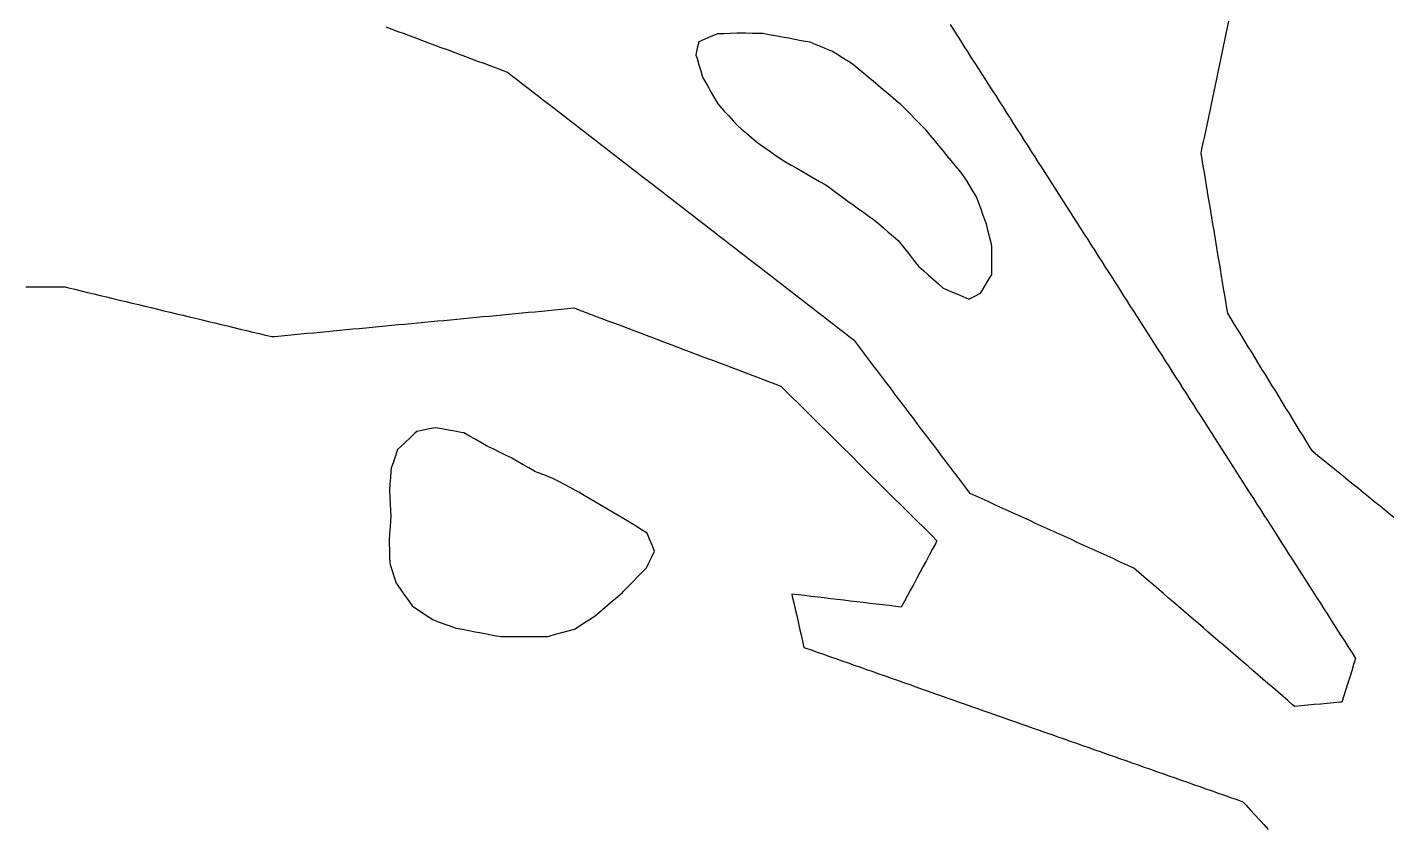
# Model space of a CAD drawing. Header units: millimetres. Extents: x 230 to 3347, y 514 to 5196.
# Drawn here: x 1048.4 to 1256.9, y 4051.9 to 4174.1 of the extents above; entities that cross this region are included whole.
import ezdxf

# ---------------------------------------------------------------- set-up
doc = ezdxf.new("R2010")
doc.units = ezdxf.units.MM
for name, color, linetype in [('ALL_ISLANDS', 7, 'Continuous'), ('OUTLINE_ISLAND_01', 7, 'Continuous'), ('OUTLINE_ISLAND_12', 7, 'Continuous'), ('OUTLINE_ISLAND_14', 7, 'Continuous')]:
    doc.layers.add(name, color=color, linetype=linetype)

msp = doc.modelspace()

# ---------------------------------------------------------------- linework, layer by layer
at = {"layer": 'ALL_ISLANDS'}
for points in [[(1189.54, 4174.4693), (1190.0791, 4173.627), (1190.6181, 4172.7847), (1191.1571, 4171.9424), (1191.6962, 4171.1001), (1192.2352, 4170.2579), (1192.7742, 4169.4156), (1193.3133, 4168.5733), (1193.8523, 4167.731), (1194.3914, 4166.8887), (1194.9304, 4166.0464), (1195.4694, 4165.2042), (1196.0085, 4164.3619), (1196.5475, 4163.5196), (1197.0865, 4162.6773), (1197.6256, 4161.835), (1198.1646, 4160.9928), (1198.7037, 4160.1505), (1199.2427, 4159.3082), (1199.7817, 4158.4659), (1200.3208, 4157.6236), (1200.8598, 4156.7813), (1201.3988, 4155.9391), (1201.9379, 4155.0968), (1202.4769, 4154.2545), (1203.0159, 4153.4122), (1203.555, 4152.5699), (1204.094, 4151.7276), (1204.6331, 4150.8854), (1205.1721, 4150.0431), (1205.7111, 4149.2008), (1206.2502, 4148.3585), (1206.7892, 4147.5162), (1207.3282, 4146.674), (1207.8673, 4145.8317), (1208.4063, 4144.9894), (1208.9453, 4144.1471), (1209.4844, 4143.3048), (1210.0234, 4142.4625), (1210.5625, 4141.6203), (1211.1015, 4140.778), (1211.6405, 4139.9357), (1212.1796, 4139.0934), (1212.7186, 4138.2511), (1213.2576, 4137.4088), (1213.7967, 4136.5666), (1214.3357, 4135.7243), (1214.8748, 4134.882), (1215.4138, 4134.0397), (1215.9528, 4133.1974), (1216.4919, 4132.3552), (1217.0309, 4131.5129), (1217.5699, 4130.6706), (1218.109, 4129.8283), (1218.648, 4128.986), (1219.187, 4128.1437), (1219.7261, 4127.3015), (1220.2651, 4126.4592), (1220.8042, 4125.6169), (1221.3432, 4124.7746), (1221.8822, 4123.9323), (1222.4213, 4123.09), (1222.9603, 4122.2478), (1223.4993, 4121.4055), (1224.0384, 4120.5632), (1224.5774, 4119.7209), (1225.1164, 4118.8786), (1225.6555, 4118.0364), (1226.1945, 4117.1941), (1226.7336, 4116.3518), (1227.2726, 4115.5095), (1227.8116, 4114.6672), (1228.3507, 4113.8249), (1228.8897, 4112.9827), (1229.4287, 4112.1404), (1229.9678, 4111.2981), (1230.5068, 4110.4558), (1231.0458, 4109.6135), (1231.5849, 4108.7712), (1232.1239, 4107.929), (1232.663, 4107.0867), (1233.202, 4106.2444), (1233.741, 4105.4021), (1234.2801, 4104.5598), (1234.8191, 4103.7176), (1235.3581, 4102.8753), (1235.8972, 4102.033), (1236.4362, 4101.1907), (1236.9753, 4100.3484), (1237.5143, 4099.5061), (1238.0533, 4098.6639), (1238.5924, 4097.8216), (1239.1314, 4096.9793), (1239.6704, 4096.137), (1240.2095, 4095.2947), (1240.7485, 4094.4524), (1241.2875, 4093.6102), (1241.8266, 4092.7679), (1242.3656, 4091.9256), (1242.9047, 4091.0833), (1243.4437, 4090.241), (1243.9827, 4089.3988), (1244.5218, 4088.5565), (1245.0608, 4087.7142), (1245.5998, 4086.8719), (1246.1389, 4086.0296), (1246.6779, 4085.1873), (1247.2169, 4084.3451), (1247.756, 4083.5028), (1248.295, 4082.6605), (1248.8341, 4081.8182), (1249.3731, 4080.9759), (1249.9121, 4080.1336), (1250.4512, 4079.2914), (1250.9902, 4078.4491), (1251.5292, 4077.6068), (1251.2286, 4076.6599), (1250.926, 4075.7068), (1250.6234, 4074.7536), (1250.3208, 4073.8005), (1250.0182, 4072.8474), (1249.7156, 4071.8943), (1249.413, 4070.9412), (1249.1802, 4070.9194), (1248.1846, 4070.826), (1247.189, 4070.7327), (1246.1933, 4070.6394), (1245.1977, 4070.546), (1244.2021, 4070.4527), (1243.2064, 4070.3594), (1242.2108, 4070.266), (1241.9005, 4070.5328), (1241.1422, 4071.1847), (1240.384, 4071.8366), (1239.6257, 4072.4885), (1238.8674, 4073.1405), (1238.1091, 4073.7924), (1237.3508, 4074.4443), (1236.5925, 4075.0962), (1235.8342, 4075.7481), (1235.076, 4076.4001), (1234.3177, 4077.052), (1233.5594, 4077.7039), (1232.8011, 4078.3558), (1232.0428, 4079.0077), (1231.2845, 4079.6597), (1230.5262, 4080.3116), (1229.768, 4080.9635), (1229.0097, 4081.6154), (1228.2514, 4082.2673), (1227.4931, 4082.9193), (1226.7348, 4083.5712), (1225.9765, 4084.2231), (1225.2182, 4084.875), (1224.4599, 4085.527), (1223.7017, 4086.1789), (1222.9434, 4086.8308), (1222.1851, 4087.4827), (1221.4268, 4088.1346), (1220.6685, 4088.7866), (1219.9102, 4089.4385), (1219.1519, 4090.0904), (1218.3937, 4090.7423), (1217.6354, 4091.3942), (1217.1674, 4091.6078), (1216.2576, 4092.0228), (1215.3477, 4092.4378), (1214.4379, 4092.8529), (1213.5281, 4093.2679), (1212.6183, 4093.683), (1211.7085, 4094.098), (1210.7987, 4094.513), (1209.8889, 4094.9281), (1208.9791, 4095.3431), (1208.0693, 4095.7582), (1207.1595, 4096.1732), (1206.2497, 4096.5882), (1205.3399, 4097.0033), (1204.4301, 4097.4183), (1203.5203, 4097.8334), (1202.6105, 4098.2484), (1201.7007, 4098.6634), (1200.7909, 4099.0785), (1199.8811, 4099.4935), (1198.9713, 4099.9086), (1198.0615, 4100.3236), (1197.1517, 4100.7387), (1196.2419, 4101.1537), (1195.3321, 4101.5687), (1194.4223, 4101.9838), (1193.5125, 4102.3988), (1192.6027, 4102.8139), (1192.4627, 4102.9988), (1191.8592, 4103.7962), (1191.2557, 4104.5935), (1190.6521, 4105.3909), (1190.0486, 4106.1882), (1189.4451, 4106.9856), (1188.8416, 4107.7829), (1188.2381, 4108.5803), (1187.6345, 4109.3776), (1187.031, 4110.1749), (1186.4275, 4110.9723), (1185.824, 4111.7696), (1185.2205, 4112.567), (1184.6169, 4113.3643), (1184.0134, 4114.1617), (1183.4099, 4114.959), (1182.8064, 4115.7564), (1182.2029, 4116.5537), (1181.5993, 4117.3511), (1180.9958, 4118.1484), (1180.3923, 4118.9458), (1179.7888, 4119.7431), (1179.1853, 4120.5405), (1178.5817, 4121.3378), (1177.9782, 4122.1352), (1177.3747, 4122.9325), (1176.7712, 4123.7299), (1176.1677, 4124.5272), (1175.5642, 4125.3246), (1174.9606, 4126.1219), (1174.8583, 4126.201), (1174.0671, 4126.8126), (1173.2759, 4127.4242), (1172.4847, 4128.0358), (1171.6935, 4128.6473), (1170.9023, 4129.2589), (1170.1111, 4129.8705), (1169.3199, 4130.482), (1168.5287, 4131.0936), (1167.7376, 4131.7052), (1166.9464, 4132.3167), (1166.1552, 4132.9283), (1165.364, 4133.5399), (1164.5728, 4134.1515), (1163.7816, 4134.763), (1162.9904, 4135.3746), (1162.1992, 4135.9862), (1161.408, 4136.5977), (1160.6169, 4137.2093), (1159.8257, 4137.8209), (1159.0345, 4138.4325), (1158.2433, 4139.044), (1157.4521, 4139.6556), (1156.6609, 4140.2672), (1155.8697, 4140.8787), (1155.0785, 4141.4903), (1154.2873, 4142.1019), (1153.4961, 4142.7135), (1152.705, 4143.325), (1151.9138, 4143.9366), (1151.1226, 4144.5482), (1150.3314, 4145.1597), (1149.5402, 4145.7713), (1148.749, 4146.3829), (1147.9578, 4146.9945), (1147.1666, 4147.606), (1146.3754, 4148.2176), (1145.5842, 4148.8292), (1144.7931, 4149.4407), (1144.0019, 4150.0523), (1143.2107, 4150.6639), (1142.4195, 4151.2754), (1141.6283, 4151.887), (1140.8371, 4152.4986), (1140.0459, 4153.1102), (1139.2547, 4153.7217), (1138.4635, 4154.3333), (1137.6724, 4154.9449), (1136.8812, 4155.5564), (1136.09, 4156.168), (1135.2988, 4156.7796), (1134.5076, 4157.3912), (1133.7164, 4158.0027), (1132.9252, 4158.6143), (1132.134, 4159.2259), (1131.3428, 4159.8374), (1130.5516, 4160.449), (1129.7605, 4161.0606), (1128.9693, 4161.6722), (1128.1781, 4162.2837), (1127.3869, 4162.8953), (1126.5957, 4163.5069), (1125.8045, 4164.1184), (1125.0133, 4164.73), (1124.2221, 4165.3416), (1123.4309, 4165.9531), (1122.6398, 4166.5647), (1121.8486, 4167.1763), (1121.0955, 4167.4567), (1120.1584, 4167.8056), (1119.2212, 4168.1545), (1118.2841, 4168.5035), (1117.3469, 4168.8524), (1116.4098, 4169.2013), (1115.4726, 4169.5503), (1114.5355, 4169.8992), (1113.5983, 4170.2481), (1112.6612, 4170.597), (1111.7241, 4170.946), (1110.7869, 4171.2949), (1109.8498, 4171.6438), (1108.9126, 4171.9928), (1107.9755, 4172.3417), (1107.0383, 4172.6906), (1106.1012, 4173.0396), (1105.164, 4173.3885), (1104.2269, 4173.7374), (1103.2897, 4174.0864)], [(1257.39, 4099.1409), (1256.6135, 4099.771), (1255.8371, 4100.4012), (1255.0606, 4101.0314), (1254.2842, 4101.6616), (1253.5077, 4102.2917), (1252.7312, 4102.9219), (1251.9548, 4103.5521), (1251.1783, 4104.1822), (1250.4019, 4104.8124), (1249.6254, 4105.4426), (1248.849, 4106.0728), (1248.0725, 4106.7029), (1247.2961, 4107.3331), (1246.5196, 4107.9633), (1245.7431, 4108.5934), (1244.9667, 4109.2236), (1244.546, 4109.908), (1244.0223, 4110.7599), (1243.4986, 4111.6118), (1242.9749, 4112.4637), (1242.4512, 4113.3156), (1241.9275, 4114.1675), (1241.4038, 4115.0194), (1240.8801, 4115.8713), (1240.3564, 4116.7232), (1239.8327, 4117.5752), (1239.3091, 4118.4271), (1238.7854, 4119.279), (1238.2617, 4120.1309), (1237.738, 4120.9828), (1237.2143, 4121.8347), (1236.6906, 4122.6866), (1236.1669, 4123.5385), (1235.6432, 4124.3904), (1235.1195, 4125.2423), (1234.5958, 4126.0942), (1234.0721, 4126.9461), (1233.5484, 4127.798), (1233.0247, 4128.65), (1232.5011, 4129.5019), (1231.9774, 4130.3538), (1231.8438, 4131.1576), (1231.6799, 4132.1441), (1231.5161, 4133.1306), (1231.3522, 4134.1171), (1231.1883, 4135.1036), (1231.0244, 4136.09), (1230.8605, 4137.0765), (1230.6966, 4138.063), (1230.5328, 4139.0495), (1230.3689, 4140.036), (1230.205, 4141.0224), (1230.0411, 4142.0089), (1229.8772, 4142.9954), (1229.7133, 4143.9819), (1229.5495, 4144.9684), (1229.3856, 4145.9548), (1229.2217, 4146.9413), (1229.0578, 4147.9278), (1228.8939, 4148.9143), (1228.73, 4149.9007), (1228.5662, 4150.8872), (1228.4023, 4151.8737), (1228.2384, 4152.8602), (1228.0745, 4153.8467), (1227.9106, 4154.8331), (1228.0393, 4155.4449), (1228.2451, 4156.4235), (1228.451, 4157.4021), (1228.6568, 4158.3807), (1228.8626, 4159.3592), (1229.0685, 4160.3378), (1229.2743, 4161.3164), (1229.4801, 4162.295), (1229.686, 4163.2736), (1229.8918, 4164.2522), (1230.0977, 4165.2308), (1230.3035, 4166.2094), (1230.5093, 4167.1879), (1230.7152, 4168.1665), (1230.921, 4169.1451), (1231.1268, 4170.1237), (1231.3327, 4171.1023), (1231.5385, 4172.0809), (1231.7443, 4173.0595), (1231.9502, 4174.038), (1232.156, 4175.0166)], [(1048.2094, 4134.3868), (1049.2094, 4134.3849), (1050.2094, 4134.383), (1051.2094, 4134.3812), (1052.2094, 4134.3793), (1053.2094, 4134.3774), (1054.2094, 4134.3756), (1054.7303, 4134.2506), (1055.7027, 4134.0173), (1056.6751, 4133.784), (1057.6476, 4133.5507), (1058.62, 4133.3175), (1059.5924, 4133.0842), (1060.5648, 4132.8509), (1061.5372, 4132.6176), (1062.5096, 4132.3843), (1063.482, 4132.1511), (1064.4544, 4131.9178), (1065.4268, 4131.6845), (1066.3992, 4131.4512), (1067.3716, 4131.2179), (1068.3441, 4130.9846), (1069.3165, 4130.7514), (1070.2889, 4130.5181), (1071.2613, 4130.2848), (1072.2337, 4130.0515), (1073.2061, 4129.8182), (1074.1785, 4129.5849), (1075.1509, 4129.3517), (1076.1233, 4129.1184), (1077.0957, 4128.8851), (1078.0681, 4128.6518), (1079.0406, 4128.4185), (1080.013, 4128.1853), (1080.9854, 4127.952), (1081.9578, 4127.7187), (1082.9302, 4127.4854), (1083.9026, 4127.2521), (1084.875, 4127.0188), (1085.8474, 4126.7856), (1086.257, 4126.8244), (1087.2525, 4126.9187), (1088.2481, 4127.013), (1089.2436, 4127.1073), (1090.2392, 4127.2016), (1091.2347, 4127.2959), (1092.2303, 4127.3902), (1093.2258, 4127.4845), (1094.2214, 4127.5788), (1095.2169, 4127.6731), (1096.2124, 4127.7674), (1097.208, 4127.8617), (1098.2035, 4127.956), (1099.1991, 4128.0503), (1100.1946, 4128.1446), (1101.1902, 4128.2389), (1102.1857, 4128.3332), (1103.1812, 4128.4275), (1104.1768, 4128.5218), (1105.1723, 4128.6161), (1106.1679, 4128.7104), (1107.1634, 4128.8047), (1108.159, 4128.899), (1109.1545, 4128.9933), (1110.15, 4129.0876), (1111.1456, 4129.182), (1112.1411, 4129.2763), (1113.1367, 4129.3706), (1114.1322, 4129.4649), (1115.1278, 4129.5592), (1116.1233, 4129.6535), (1117.1189, 4129.7478), (1118.1144, 4129.8421), (1119.1099, 4129.9364), (1120.1055, 4130.0307), (1121.101, 4130.125), (1122.0966, 4130.2193), (1123.0921, 4130.3136), (1124.0877, 4130.4079), (1125.0832, 4130.5022), (1126.0787, 4130.5965), (1127.0743, 4130.6908), (1128.0698, 4130.7851), (1129.0654, 4130.8794), (1130.0609, 4130.9737), (1131.0565, 4131.068), (1132.052, 4131.1623), (1132.7778, 4130.8882), (1133.7133, 4130.535), (1134.6489, 4130.1817), (1135.5844, 4129.8284), (1136.5199, 4129.4751), (1137.4554, 4129.1218), (1138.3909, 4128.7685), (1139.3264, 4128.4153), (1140.2619, 4128.062), (1141.1975, 4127.7087), (1142.133, 4127.3554), (1143.0685, 4127.0021), (1144.004, 4126.6488), (1144.9395, 4126.2956), (1145.875, 4125.9423), (1146.8106, 4125.589), (1147.7461, 4125.2357), (1148.6816, 4124.8824), (1149.6171, 4124.5291), (1150.5526, 4124.1758), (1151.4881, 4123.8226), (1152.4237, 4123.4693), (1153.3592, 4123.116), (1154.2947, 4122.7627), (1155.2302, 4122.4094), (1156.1657, 4122.0561), (1157.1012, 4121.7029), (1158.0368, 4121.3496), (1158.9723, 4120.9963), (1159.9078, 4120.643), (1160.8433, 4120.2897), (1161.7788, 4119.9364), (1162.7143, 4119.5832), (1163.6499, 4119.2299), (1164.0784, 4118.8055), (1164.7888, 4118.1017), (1165.4993, 4117.398), (1166.2098, 4116.6943), (1166.9203, 4115.9906), (1167.6308, 4115.2869), (1168.3413, 4114.5832), (1169.0518, 4113.8795), (1169.7623, 4113.1758), (1170.4727, 4112.4721), (1171.1832, 4111.7683), (1171.8937, 4111.0646), (1172.6042, 4110.3609), (1173.3147, 4109.6572), (1174.0252, 4108.9535), (1174.7357, 4108.2498), (1175.4461, 4107.5461), (1176.1566, 4106.8424), (1176.8671, 4106.1387), (1177.5776, 4105.435), (1178.2881, 4104.7312), (1178.9986, 4104.0275), (1179.7091, 4103.3238), (1180.4195, 4102.6201), (1181.13, 4101.9164), (1181.8405, 4101.2127), (1182.551, 4100.509), (1183.2615, 4099.8053), (1183.972, 4099.1016), (1184.6825, 4098.3978), (1185.393, 4097.6941), (1186.1034, 4096.9904), (1186.8139, 4096.2867), (1187.5244, 4095.583), (1187.2824, 4095.1343), (1186.8077, 4094.2541), (1186.3331, 4093.374), (1185.8584, 4092.4938), (1185.3837, 4091.6137), (1184.909, 4090.7335), (1184.4343, 4089.8534), (1183.9597, 4088.9732), (1183.485, 4088.093), (1183.0103, 4087.2129), (1182.5356, 4086.3327), (1182.0609, 4085.4526), (1181.2084, 4085.5536), (1180.2153, 4085.6714), (1179.2223, 4085.7891), (1178.2292, 4085.9068), (1177.2362, 4086.0246), (1176.2431, 4086.1423), (1175.2501, 4086.26), (1174.257, 4086.3777), (1173.264, 4086.4955), (1172.2709, 4086.6132), (1171.2779, 4086.7309), (1170.2848, 4086.8487), (1169.2918, 4086.9664), (1168.2988, 4087.0841), (1167.3057, 4087.2019), (1166.3127, 4087.3196), (1165.3196, 4087.4373), (1165.402, 4087.0776), (1165.6253, 4086.1028), (1165.8486, 4085.1281), (1166.0719, 4084.1533), (1166.2952, 4083.1786), (1166.5185, 4082.2038), (1166.7418, 4081.2291), (1166.9652, 4080.2543), (1167.1885, 4079.2796), (1167.3204, 4079.2332), (1168.2638, 4078.9016), (1169.2073, 4078.57), (1170.1507, 4078.2384), (1171.0941, 4077.9069), (1172.0375, 4077.5753), (1172.9809, 4077.2437), (1173.9244, 4076.9121), (1174.8678, 4076.5805), (1175.8112, 4076.2489), (1176.7546, 4075.9173), (1177.6981, 4075.5857), (1178.6415, 4075.2541), (1179.5849, 4074.9226), (1180.5283, 4074.591), (1181.4718, 4074.2594), (1182.4152, 4073.9278), (1183.3586, 4073.5962), (1184.302, 4073.2646), (1185.2455, 4072.933), (1186.1889, 4072.6014), (1187.1323, 4072.2699), (1188.0757, 4071.9383), (1189.0192, 4071.6067), (1189.9626, 4071.2751), (1190.906, 4070.9435), (1191.8494, 4070.6119), (1192.7929, 4070.2803), (1193.7363, 4069.9487), (1194.6797, 4069.6171), (1195.6231, 4069.2856), (1196.5666, 4068.954), (1197.51, 4068.6224), (1198.4534, 4068.2908), (1199.3968, 4067.9592), (1200.3403, 4067.6276), (1201.2837, 4067.296), (1202.2271, 4066.9644), (1203.1705, 4066.6329), (1204.1139, 4066.3013), (1205.0574, 4065.9697), (1206.0008, 4065.6381), (1206.9442, 4065.3065), (1207.8876, 4064.9749), (1208.8311, 4064.6433), (1209.7745, 4064.3117), (1210.7179, 4063.9801), (1211.6613, 4063.6486), (1212.6048, 4063.317), (1213.5482, 4062.9854), (1214.4916, 4062.6538), (1215.435, 4062.3222), (1216.3785, 4061.9906), (1217.3219, 4061.659), (1218.2653, 4061.3274), (1219.2087, 4060.9959), (1220.1522, 4060.6643), (1221.0956, 4060.3327), (1222.039, 4060.0011), (1222.9824, 4059.6695), (1223.9259, 4059.3379), (1224.8693, 4059.0063), (1225.8127, 4058.6747), (1226.7561, 4058.3432), (1227.6996, 4058.0116), (1228.643, 4057.68), (1229.5864, 4057.3484), (1230.5298, 4057.0168), (1231.4733, 4056.6852), (1232.4167, 4056.3536), (1233.3601, 4056.022), (1234.3035, 4055.6904), (1234.7904, 4055.1603), (1235.4668, 4054.4237), (1236.1432, 4053.6872), (1236.8195, 4052.9506), (1237.4959, 4052.2141), (1238.1723, 4051.4775)]]:
    msp.add_lwpolyline(points, dxfattribs=at)
for points in [[(1151.0876, 4171.8317), (1150.878, 4170.8539), (1150.6685, 4169.8761), (1150.8346, 4169.3044), (1151.1136, 4168.3442), (1151.3926, 4167.3839), (1151.6716, 4166.4236), (1152.0148, 4165.831), (1152.516, 4164.9656), (1153.0172, 4164.1003), (1153.5184, 4163.235), (1154.0196, 4162.3696), (1154.3417, 4162.0106), (1155.0096, 4161.2663), (1155.6774, 4160.522), (1156.3452, 4159.7777), (1157.0131, 4159.0333), (1157.6382, 4158.5056), (1158.4024, 4157.8605), (1159.1665, 4157.2154), (1159.9306, 4156.5703), (1160.5051, 4156.1659), (1161.3229, 4155.5903), (1162.1406, 4155.0148), (1162.9584, 4154.4392), (1163.7761, 4153.8636), (1164.383, 4153.5141), (1165.2496, 4153.015), (1166.1161, 4152.516), (1166.9827, 4152.0169), (1167.8493, 4151.5179), (1168.7159, 4151.0188), (1169.5824, 4150.5198), (1170.449, 4150.0207), (1170.673, 4149.8583), (1171.4827, 4149.2715), (1172.2923, 4148.6846), (1173.102, 4148.0977), (1173.9117, 4147.5108), (1174.7214, 4146.9239), (1175.531, 4146.337), (1176.3407, 4145.7501), (1177.1504, 4145.1633), (1177.96, 4144.5764), (1178.5613, 4144.0647), (1179.3228, 4143.4166), (1180.0844, 4142.7685), (1180.8459, 4142.1204), (1181.6075, 4141.4723), (1182.1825, 4140.7365), (1182.7983, 4139.9486), (1183.414, 4139.1606), (1184.0298, 4138.3727), (1184.6455, 4137.5848), (1184.7383, 4137.503), (1185.4884, 4136.8417), (1186.2385, 4136.1804), (1186.9886, 4135.519), (1187.7387, 4134.8577), (1188.4888, 4134.1964), (1188.7224, 4134.0969), (1189.6424, 4133.7051), (1190.5624, 4133.3132), (1191.4825, 4132.9213), (1192.4025, 4132.5294), (1193.2924, 4132.9726), (1194.1876, 4133.4183), (1194.3733, 4133.7282), (1194.8875, 4134.5859), (1195.4016, 4135.4436), (1195.9157, 4136.3013), (1195.917, 4136.61), (1195.921, 4137.61), (1195.9251, 4138.61), (1195.9291, 4139.61), (1195.9332, 4140.61), (1195.8075, 4141.111), (1195.5643, 4142.081), (1195.321, 4143.0509), (1195.0778, 4144.0209), (1194.9479, 4144.3797), (1194.6075, 4145.32), (1194.2671, 4146.2603), (1193.9267, 4147.2006), (1193.5863, 4148.1408), (1193.0643, 4148.9847), (1192.5383, 4149.8351), (1192.0122, 4150.6856), (1191.4862, 4151.536), (1190.9525, 4152.1797), (1190.3142, 4152.9495), (1189.6759, 4153.7193), (1189.0377, 4154.4891), (1188.3994, 4155.2589), (1187.7611, 4156.0287), (1187.1228, 4156.7985), (1186.4845, 4157.5683), (1185.8462, 4158.338), (1185.5021, 4158.6877), (1184.8006, 4159.4004), (1184.0991, 4160.1131), (1183.3976, 4160.8258), (1182.6962, 4161.5385), (1181.9947, 4162.2512), (1181.5969, 4162.5859), (1180.8319, 4163.2299), (1180.0668, 4163.8738), (1179.3017, 4164.5177), (1178.5366, 4165.1617), (1177.7716, 4165.8056), (1177.0065, 4166.4496), (1176.2414, 4167.0935), (1175.4763, 4167.7374), (1174.7112, 4168.3814), (1173.9832, 4168.8369), (1173.1354, 4169.3672), (1172.2877, 4169.8976), (1171.4399, 4170.428), (1170.9109, 4170.6417), (1169.9837, 4171.0161), (1169.0564, 4171.3906), (1168.1292, 4171.765), (1167.7616, 4171.8329), (1166.7783, 4172.0145), (1165.7949, 4172.1962), (1164.8116, 4172.3778), (1163.8282, 4172.5595), (1162.8448, 4172.7411), (1161.8615, 4172.9227), (1160.8781, 4173.1044), (1160.2689, 4173.1146), (1159.2691, 4173.1313), (1158.2692, 4173.148), (1157.2693, 4173.1647), (1156.9084, 4173.1516), (1155.9091, 4173.1154), (1154.9098, 4173.0791), (1153.9104, 4173.0429), (1153.8882, 4173.0333), (1152.9692, 4172.639), (1152.0502, 4172.2447), (1151.1312, 4171.8504)], [(1105.0642, 4109.5154), (1104.7339, 4108.5715), (1104.4035, 4107.6277), (1104.0732, 4106.6838), (1104.0379, 4106.2444), (1103.9578, 4105.2476), (1103.8778, 4104.2508), (1103.7977, 4103.254), (1103.7997, 4103.2184), (1103.8573, 4102.2201), (1103.9149, 4101.2218), (1103.9724, 4100.2234), (1104.03, 4099.2251), (1103.9882, 4098.687), (1103.9108, 4097.69), (1103.8334, 4096.693), (1103.756, 4095.696), (1103.7726, 4095.1555), (1103.8032, 4094.156), (1103.8339, 4093.1565), (1103.8645, 4092.157), (1103.9299, 4091.9495), (1104.2306, 4090.9958), (1104.5312, 4090.0421), (1104.8319, 4089.0883), (1104.9647, 4088.9038), (1105.5486, 4088.0919), (1106.1325, 4087.2801), (1106.7164, 4086.4683), (1107.3003, 4085.6565), (1107.9653, 4085.2078), (1108.7943, 4084.6486), (1109.6233, 4084.0894), (1110.4524, 4083.5301), (1111.0245, 4083.3167), (1111.9614, 4082.9672), (1112.8984, 4082.6178), (1113.8353, 4082.2683), (1113.9757, 4082.2419), (1114.9585, 4082.0574), (1115.9413, 4081.8728), (1116.9241, 4081.6883), (1117.907, 4081.5038), (1118.8898, 4081.3192), (1119.8726, 4081.1347), (1120.8554, 4080.9501), (1121.0031, 4080.9503), (1122.0031, 4080.9517), (1123.0031, 4080.953), (1124.0031, 4080.9543), (1125.0031, 4080.9557), (1126.0031, 4080.957), (1127.0031, 4080.9584), (1128.0031, 4080.9597), (1128.2492, 4081.0275), (1129.2133, 4081.2931), (1130.1774, 4081.5587), (1131.1415, 4081.8242), (1132.1056, 4082.0898), (1132.797, 4082.5384), (1133.6359, 4083.0826), (1134.4748, 4083.6269), (1135.3137, 4084.1711), (1135.6308, 4084.4425), (1136.3906, 4085.0928), (1137.1503, 4085.743), (1137.9101, 4086.3932), (1138.6698, 4087.0434), (1139.4296, 4087.6936), (1139.6022, 4087.8702), (1140.3013, 4088.5852), (1141.0004, 4089.3002), (1141.6996, 4090.0152), (1142.3987, 4090.7302), (1143.0978, 4091.4452), (1143.4752, 4092.2222), (1143.9121, 4093.1217), (1144.349, 4094.0212), (1143.9767, 4094.9), (1143.5866, 4095.8208), (1143.1966, 4096.7416), (1142.3594, 4097.2719), (1141.5147, 4097.8071), (1140.6699, 4098.3422), (1140.49, 4098.4485), (1139.629, 4098.957), (1138.768, 4099.4656), (1137.9069, 4099.9741), (1137.0459, 4100.4827), (1136.1849, 4100.9913), (1135.3239, 4101.4998), (1134.4628, 4102.0084), (1133.6018, 4102.5169), (1132.7408, 4103.0255), (1132.3353, 4103.2411), (1131.4523, 4103.7105), (1130.5693, 4104.1799), (1129.6863, 4104.6493), (1128.8034, 4105.1188), (1127.9284, 4105.4541), (1126.9946, 4105.812), (1126.0609, 4106.1699), (1125.9741, 4106.2197), (1125.1067, 4106.7173), (1124.2393, 4107.2149), (1123.3719, 4107.7125), (1122.5045, 4108.2101), (1122.4466, 4108.2387), (1121.5502, 4108.6819), (1120.6537, 4109.1251), (1119.7573, 4109.5683), (1118.8609, 4110.0116), (1118.6648, 4110.1211), (1117.7919, 4110.6089), (1116.9189, 4111.0967), (1116.0459, 4111.5845), (1115.173, 4112.0722), (1114.7916, 4112.1418), (1113.8078, 4112.3214), (1112.8241, 4112.5009), (1111.8403, 4112.6804), (1110.8566, 4112.8599), (1109.9556, 4112.6878), (1108.9734, 4112.5002), (1107.9911, 4112.3126), (1107.6916, 4112.0264), (1106.9687, 4111.3355), (1106.2458, 4110.6446), (1105.5228, 4109.9537)]]:
    msp.add_lwpolyline(points, close=True, dxfattribs=at)
at = {"layer": 'OUTLINE_ISLAND_01'}
for points in [[(1189.54, 4174.4693), (1190.0791, 4173.627), (1190.6181, 4172.7847), (1191.1571, 4171.9424), (1191.6962, 4171.1001), (1192.2352, 4170.2579), (1192.7742, 4169.4156), (1193.3133, 4168.5733), (1193.8523, 4167.731), (1194.3914, 4166.8887), (1194.9304, 4166.0464), (1195.4694, 4165.2042), (1196.0085, 4164.3619), (1196.5475, 4163.5196), (1197.0865, 4162.6773), (1197.6256, 4161.835), (1198.1646, 4160.9928), (1198.7037, 4160.1505), (1199.2427, 4159.3082), (1199.7817, 4158.4659), (1200.3208, 4157.6236), (1200.8598, 4156.7813), (1201.3988, 4155.9391), (1201.9379, 4155.0968), (1202.4769, 4154.2545), (1203.0159, 4153.4122), (1203.555, 4152.5699), (1204.094, 4151.7276), (1204.6331, 4150.8854), (1205.1721, 4150.0431), (1205.7111, 4149.2008), (1206.2502, 4148.3585), (1206.7892, 4147.5162), (1207.3282, 4146.674), (1207.8673, 4145.8317), (1208.4063, 4144.9894), (1208.9453, 4144.1471), (1209.4844, 4143.3048), (1210.0234, 4142.4625), (1210.5625, 4141.6203), (1211.1015, 4140.778), (1211.6405, 4139.9357), (1212.1796, 4139.0934), (1212.7186, 4138.2511), (1213.2576, 4137.4088), (1213.7967, 4136.5666), (1214.3357, 4135.7243), (1214.8748, 4134.882), (1215.4138, 4134.0397), (1215.9528, 4133.1974), (1216.4919, 4132.3552), (1217.0309, 4131.5129), (1217.5699, 4130.6706), (1218.109, 4129.8283), (1218.648, 4128.986), (1219.187, 4128.1437), (1219.7261, 4127.3015), (1220.2651, 4126.4592), (1220.8042, 4125.6169), (1221.3432, 4124.7746), (1221.8822, 4123.9323), (1222.4213, 4123.09), (1222.9603, 4122.2478), (1223.4993, 4121.4055), (1224.0384, 4120.5632), (1224.5774, 4119.7209), (1225.1164, 4118.8786), (1225.6555, 4118.0364), (1226.1945, 4117.1941), (1226.7336, 4116.3518), (1227.2726, 4115.5095), (1227.8116, 4114.6672), (1228.3507, 4113.8249), (1228.8897, 4112.9827), (1229.4287, 4112.1404), (1229.9678, 4111.2981), (1230.5068, 4110.4558), (1231.0458, 4109.6135), (1231.5849, 4108.7712), (1232.1239, 4107.929), (1232.663, 4107.0867), (1233.202, 4106.2444), (1233.741, 4105.4021), (1234.2801, 4104.5598), (1234.8191, 4103.7176), (1235.3581, 4102.8753), (1235.8972, 4102.033), (1236.4362, 4101.1907), (1236.9753, 4100.3484), (1237.5143, 4099.5061), (1238.0533, 4098.6639), (1238.5924, 4097.8216), (1239.1314, 4096.9793), (1239.6704, 4096.137), (1240.2095, 4095.2947), (1240.7485, 4094.4524), (1241.2875, 4093.6102), (1241.8266, 4092.7679), (1242.3656, 4091.9256), (1242.9047, 4091.0833), (1243.4437, 4090.241), (1243.9827, 4089.3988), (1244.5218, 4088.5565), (1245.0608, 4087.7142), (1245.5998, 4086.8719), (1246.1389, 4086.0296), (1246.6779, 4085.1873), (1247.2169, 4084.3451), (1247.756, 4083.5028), (1248.295, 4082.6605), (1248.8341, 4081.8182), (1249.3731, 4080.9759), (1249.9121, 4080.1336), (1250.4512, 4079.2914), (1250.9902, 4078.4491), (1251.5292, 4077.6068), (1251.2286, 4076.6599), (1250.926, 4075.7068), (1250.6234, 4074.7536), (1250.3208, 4073.8005), (1250.0182, 4072.8474), (1249.7156, 4071.8943), (1249.413, 4070.9412), (1249.1802, 4070.9194), (1248.1846, 4070.826), (1247.189, 4070.7327), (1246.1933, 4070.6394), (1245.1977, 4070.546), (1244.2021, 4070.4527), (1243.2064, 4070.3594), (1242.2108, 4070.266), (1241.9005, 4070.5328), (1241.1422, 4071.1847), (1240.384, 4071.8366), (1239.6257, 4072.4885), (1238.8674, 4073.1405), (1238.1091, 4073.7924), (1237.3508, 4074.4443), (1236.5925, 4075.0962), (1235.8342, 4075.7481), (1235.076, 4076.4001), (1234.3177, 4077.052), (1233.5594, 4077.7039), (1232.8011, 4078.3558), (1232.0428, 4079.0077), (1231.2845, 4079.6597), (1230.5262, 4080.3116), (1229.768, 4080.9635), (1229.0097, 4081.6154), (1228.2514, 4082.2673), (1227.4931, 4082.9193), (1226.7348, 4083.5712), (1225.9765, 4084.2231), (1225.2182, 4084.875), (1224.4599, 4085.527), (1223.7017, 4086.1789), (1222.9434, 4086.8308), (1222.1851, 4087.4827), (1221.4268, 4088.1346), (1220.6685, 4088.7866), (1219.9102, 4089.4385), (1219.1519, 4090.0904), (1218.3937, 4090.7423), (1217.6354, 4091.3942), (1217.1674, 4091.6078), (1216.2576, 4092.0228), (1215.3477, 4092.4378), (1214.4379, 4092.8529), (1213.5281, 4093.2679), (1212.6183, 4093.683), (1211.7085, 4094.098), (1210.7987, 4094.513), (1209.8889, 4094.9281), (1208.9791, 4095.3431), (1208.0693, 4095.7582), (1207.1595, 4096.1732), (1206.2497, 4096.5882), (1205.3399, 4097.0033), (1204.4301, 4097.4183), (1203.5203, 4097.8334), (1202.6105, 4098.2484), (1201.7007, 4098.6634), (1200.7909, 4099.0785), (1199.8811, 4099.4935), (1198.9713, 4099.9086), (1198.0615, 4100.3236), (1197.1517, 4100.7387), (1196.2419, 4101.1537), (1195.3321, 4101.5687), (1194.4223, 4101.9838), (1193.5125, 4102.3988), (1192.6027, 4102.8139), (1192.4627, 4102.9988), (1191.8592, 4103.7962), (1191.2557, 4104.5935), (1190.6521, 4105.3909), (1190.0486, 4106.1882), (1189.4451, 4106.9856), (1188.8416, 4107.7829), (1188.2381, 4108.5803), (1187.6345, 4109.3776), (1187.031, 4110.1749), (1186.4275, 4110.9723), (1185.824, 4111.7696), (1185.2205, 4112.567), (1184.6169, 4113.3643), (1184.0134, 4114.1617), (1183.4099, 4114.959), (1182.8064, 4115.7564), (1182.2029, 4116.5537), (1181.5993, 4117.3511), (1180.9958, 4118.1484), (1180.3923, 4118.9458), (1179.7888, 4119.7431), (1179.1853, 4120.5405), (1178.5817, 4121.3378), (1177.9782, 4122.1352), (1177.3747, 4122.9325), (1176.7712, 4123.7299), (1176.1677, 4124.5272), (1175.5642, 4125.3246), (1174.9606, 4126.1219), (1174.8583, 4126.201), (1174.0671, 4126.8126), (1173.2759, 4127.4242), (1172.4847, 4128.0358), (1171.6935, 4128.6473), (1170.9023, 4129.2589), (1170.1111, 4129.8705), (1169.3199, 4130.482), (1168.5287, 4131.0936), (1167.7376, 4131.7052), (1166.9464, 4132.3167), (1166.1552, 4132.9283), (1165.364, 4133.5399), (1164.5728, 4134.1515), (1163.7816, 4134.763), (1162.9904, 4135.3746), (1162.1992, 4135.9862), (1161.408, 4136.5977), (1160.6169, 4137.2093), (1159.8257, 4137.8209), (1159.0345, 4138.4325), (1158.2433, 4139.044), (1157.4521, 4139.6556), (1156.6609, 4140.2672), (1155.8697, 4140.8787), (1155.0785, 4141.4903), (1154.2873, 4142.1019), (1153.4961, 4142.7135), (1152.705, 4143.325), (1151.9138, 4143.9366), (1151.1226, 4144.5482), (1150.3314, 4145.1597), (1149.5402, 4145.7713), (1148.749, 4146.3829), (1147.9578, 4146.9945), (1147.1666, 4147.606), (1146.3754, 4148.2176), (1145.5842, 4148.8292), (1144.7931, 4149.4407), (1144.0019, 4150.0523), (1143.2107, 4150.6639), (1142.4195, 4151.2754), (1141.6283, 4151.887), (1140.8371, 4152.4986), (1140.0459, 4153.1102), (1139.2547, 4153.7217), (1138.4635, 4154.3333), (1137.6724, 4154.9449), (1136.8812, 4155.5564), (1136.09, 4156.168), (1135.2988, 4156.7796), (1134.5076, 4157.3912), (1133.7164, 4158.0027), (1132.9252, 4158.6143), (1132.134, 4159.2259), (1131.3428, 4159.8374), (1130.5516, 4160.449), (1129.7605, 4161.0606), (1128.9693, 4161.6722), (1128.1781, 4162.2837), (1127.3869, 4162.8953), (1126.5957, 4163.5069), (1125.8045, 4164.1184), (1125.0133, 4164.73), (1124.2221, 4165.3416), (1123.4309, 4165.9531), (1122.6398, 4166.5647), (1121.8486, 4167.1763), (1121.0955, 4167.4567), (1120.1584, 4167.8056), (1119.2212, 4168.1545), (1118.2841, 4168.5035), (1117.3469, 4168.8524), (1116.4098, 4169.2013), (1115.4726, 4169.5503), (1114.5355, 4169.8992), (1113.5983, 4170.2481), (1112.6612, 4170.597), (1111.7241, 4170.946), (1110.7869, 4171.2949), (1109.8498, 4171.6438), (1108.9126, 4171.9928), (1107.9755, 4172.3417), (1107.0383, 4172.6906), (1106.1012, 4173.0396), (1105.164, 4173.3885), (1104.2269, 4173.7374), (1103.2897, 4174.0864)], [(1257.39, 4099.1409), (1256.6135, 4099.771), (1255.8371, 4100.4012), (1255.0606, 4101.0314), (1254.2842, 4101.6616), (1253.5077, 4102.2917), (1252.7312, 4102.9219), (1251.9548, 4103.5521), (1251.1783, 4104.1822), (1250.4019, 4104.8124), (1249.6254, 4105.4426), (1248.849, 4106.0728), (1248.0725, 4106.7029), (1247.2961, 4107.3331), (1246.5196, 4107.9633), (1245.7431, 4108.5934), (1244.9667, 4109.2236), (1244.546, 4109.908), (1244.0223, 4110.7599), (1243.4986, 4111.6118), (1242.9749, 4112.4637), (1242.4512, 4113.3156), (1241.9275, 4114.1675), (1241.4038, 4115.0194), (1240.8801, 4115.8713), (1240.3564, 4116.7232), (1239.8327, 4117.5752), (1239.3091, 4118.4271), (1238.7854, 4119.279), (1238.2617, 4120.1309), (1237.738, 4120.9828), (1237.2143, 4121.8347), (1236.6906, 4122.6866), (1236.1669, 4123.5385), (1235.6432, 4124.3904), (1235.1195, 4125.2423), (1234.5958, 4126.0942), (1234.0721, 4126.9461), (1233.5484, 4127.798), (1233.0247, 4128.65), (1232.5011, 4129.5019), (1231.9774, 4130.3538), (1231.8438, 4131.1576), (1231.6799, 4132.1441), (1231.5161, 4133.1306), (1231.3522, 4134.1171), (1231.1883, 4135.1036), (1231.0244, 4136.09), (1230.8605, 4137.0765), (1230.6966, 4138.063), (1230.5328, 4139.0495), (1230.3689, 4140.036), (1230.205, 4141.0224), (1230.0411, 4142.0089), (1229.8772, 4142.9954), (1229.7133, 4143.9819), (1229.5495, 4144.9684), (1229.3856, 4145.9548), (1229.2217, 4146.9413), (1229.0578, 4147.9278), (1228.8939, 4148.9143), (1228.73, 4149.9007), (1228.5662, 4150.8872), (1228.4023, 4151.8737), (1228.2384, 4152.8602), (1228.0745, 4153.8467), (1227.9106, 4154.8331), (1228.0393, 4155.4449), (1228.2451, 4156.4235), (1228.451, 4157.4021), (1228.6568, 4158.3807), (1228.8626, 4159.3592), (1229.0685, 4160.3378), (1229.2743, 4161.3164), (1229.4801, 4162.295), (1229.686, 4163.2736), (1229.8918, 4164.2522), (1230.0977, 4165.2308), (1230.3035, 4166.2094), (1230.5093, 4167.1879), (1230.7152, 4168.1665), (1230.921, 4169.1451), (1231.1268, 4170.1237), (1231.3327, 4171.1023), (1231.5385, 4172.0809), (1231.7443, 4173.0595), (1231.9502, 4174.038), (1232.156, 4175.0166)], [(1048.2094, 4134.3868), (1049.2094, 4134.3849), (1050.2094, 4134.383), (1051.2094, 4134.3812), (1052.2094, 4134.3793), (1053.2094, 4134.3774), (1054.2094, 4134.3756), (1054.7303, 4134.2506), (1055.7027, 4134.0173), (1056.6751, 4133.784), (1057.6476, 4133.5507), (1058.62, 4133.3175), (1059.5924, 4133.0842), (1060.5648, 4132.8509), (1061.5372, 4132.6176), (1062.5096, 4132.3843), (1063.482, 4132.1511), (1064.4544, 4131.9178), (1065.4268, 4131.6845), (1066.3992, 4131.4512), (1067.3716, 4131.2179), (1068.3441, 4130.9846), (1069.3165, 4130.7514), (1070.2889, 4130.5181), (1071.2613, 4130.2848), (1072.2337, 4130.0515), (1073.2061, 4129.8182), (1074.1785, 4129.5849), (1075.1509, 4129.3517), (1076.1233, 4129.1184), (1077.0957, 4128.8851), (1078.0681, 4128.6518), (1079.0406, 4128.4185), (1080.013, 4128.1853), (1080.9854, 4127.952), (1081.9578, 4127.7187), (1082.9302, 4127.4854), (1083.9026, 4127.2521), (1084.875, 4127.0188), (1085.8474, 4126.7856), (1086.257, 4126.8244), (1087.2525, 4126.9187), (1088.2481, 4127.013), (1089.2436, 4127.1073), (1090.2392, 4127.2016), (1091.2347, 4127.2959), (1092.2303, 4127.3902), (1093.2258, 4127.4845), (1094.2214, 4127.5788), (1095.2169, 4127.6731), (1096.2124, 4127.7674), (1097.208, 4127.8617), (1098.2035, 4127.956), (1099.1991, 4128.0503), (1100.1946, 4128.1446), (1101.1902, 4128.2389), (1102.1857, 4128.3332), (1103.1812, 4128.4275), (1104.1768, 4128.5218), (1105.1723, 4128.6161), (1106.1679, 4128.7104), (1107.1634, 4128.8047), (1108.159, 4128.899), (1109.1545, 4128.9933), (1110.15, 4129.0876), (1111.1456, 4129.182), (1112.1411, 4129.2763), (1113.1367, 4129.3706), (1114.1322, 4129.4649), (1115.1278, 4129.5592), (1116.1233, 4129.6535), (1117.1189, 4129.7478), (1118.1144, 4129.8421), (1119.1099, 4129.9364), (1120.1055, 4130.0307), (1121.101, 4130.125), (1122.0966, 4130.2193), (1123.0921, 4130.3136), (1124.0877, 4130.4079), (1125.0832, 4130.5022), (1126.0787, 4130.5965), (1127.0743, 4130.6908), (1128.0698, 4130.7851), (1129.0654, 4130.8794), (1130.0609, 4130.9737), (1131.0565, 4131.068), (1132.052, 4131.1623), (1132.7778, 4130.8882), (1133.7133, 4130.535), (1134.6489, 4130.1817), (1135.5844, 4129.8284), (1136.5199, 4129.4751), (1137.4554, 4129.1218), (1138.3909, 4128.7685), (1139.3264, 4128.4153), (1140.2619, 4128.062), (1141.1975, 4127.7087), (1142.133, 4127.3554), (1143.0685, 4127.0021), (1144.004, 4126.6488), (1144.9395, 4126.2956), (1145.875, 4125.9423), (1146.8106, 4125.589), (1147.7461, 4125.2357), (1148.6816, 4124.8824), (1149.6171, 4124.5291), (1150.5526, 4124.1758), (1151.4881, 4123.8226), (1152.4237, 4123.4693), (1153.3592, 4123.116), (1154.2947, 4122.7627), (1155.2302, 4122.4094), (1156.1657, 4122.0561), (1157.1012, 4121.7029), (1158.0368, 4121.3496), (1158.9723, 4120.9963), (1159.9078, 4120.643), (1160.8433, 4120.2897), (1161.7788, 4119.9364), (1162.7143, 4119.5832), (1163.6499, 4119.2299), (1164.0784, 4118.8055), (1164.7888, 4118.1017), (1165.4993, 4117.398), (1166.2098, 4116.6943), (1166.9203, 4115.9906), (1167.6308, 4115.2869), (1168.3413, 4114.5832), (1169.0518, 4113.8795), (1169.7623, 4113.1758), (1170.4727, 4112.4721), (1171.1832, 4111.7683), (1171.8937, 4111.0646), (1172.6042, 4110.3609), (1173.3147, 4109.6572), (1174.0252, 4108.9535), (1174.7357, 4108.2498), (1175.4461, 4107.5461), (1176.1566, 4106.8424), (1176.8671, 4106.1387), (1177.5776, 4105.435), (1178.2881, 4104.7312), (1178.9986, 4104.0275), (1179.7091, 4103.3238), (1180.4195, 4102.6201), (1181.13, 4101.9164), (1181.8405, 4101.2127), (1182.551, 4100.509), (1183.2615, 4099.8053), (1183.972, 4099.1016), (1184.6825, 4098.3978), (1185.393, 4097.6941), (1186.1034, 4096.9904), (1186.8139, 4096.2867), (1187.5244, 4095.583), (1187.2824, 4095.1343), (1186.8077, 4094.2541), (1186.3331, 4093.374), (1185.8584, 4092.4938), (1185.3837, 4091.6137), (1184.909, 4090.7335), (1184.4343, 4089.8534), (1183.9597, 4088.9732), (1183.485, 4088.093), (1183.0103, 4087.2129), (1182.5356, 4086.3327), (1182.0609, 4085.4526), (1181.2084, 4085.5536), (1180.2153, 4085.6714), (1179.2223, 4085.7891), (1178.2292, 4085.9068), (1177.2362, 4086.0246), (1176.2431, 4086.1423), (1175.2501, 4086.26), (1174.257, 4086.3777), (1173.264, 4086.4955), (1172.2709, 4086.6132), (1171.2779, 4086.7309), (1170.2848, 4086.8487), (1169.2918, 4086.9664), (1168.2988, 4087.0841), (1167.3057, 4087.2019), (1166.3127, 4087.3196), (1165.3196, 4087.4373), (1165.402, 4087.0776), (1165.6253, 4086.1028), (1165.8486, 4085.1281), (1166.0719, 4084.1533), (1166.2952, 4083.1786), (1166.5185, 4082.2038), (1166.7418, 4081.2291), (1166.9652, 4080.2543), (1167.1885, 4079.2796), (1167.3204, 4079.2332), (1168.2638, 4078.9016), (1169.2073, 4078.57), (1170.1507, 4078.2384), (1171.0941, 4077.9069), (1172.0375, 4077.5753), (1172.9809, 4077.2437), (1173.9244, 4076.9121), (1174.8678, 4076.5805), (1175.8112, 4076.2489), (1176.7546, 4075.9173), (1177.6981, 4075.5857), (1178.6415, 4075.2541), (1179.5849, 4074.9226), (1180.5283, 4074.591), (1181.4718, 4074.2594), (1182.4152, 4073.9278), (1183.3586, 4073.5962), (1184.302, 4073.2646), (1185.2455, 4072.933), (1186.1889, 4072.6014), (1187.1323, 4072.2699), (1188.0757, 4071.9383), (1189.0192, 4071.6067), (1189.9626, 4071.2751), (1190.906, 4070.9435), (1191.8494, 4070.6119), (1192.7929, 4070.2803), (1193.7363, 4069.9487), (1194.6797, 4069.6171), (1195.6231, 4069.2856), (1196.5666, 4068.954), (1197.51, 4068.6224), (1198.4534, 4068.2908), (1199.3968, 4067.9592), (1200.3403, 4067.6276), (1201.2837, 4067.296), (1202.2271, 4066.9644), (1203.1705, 4066.6329), (1204.1139, 4066.3013), (1205.0574, 4065.9697), (1206.0008, 4065.6381), (1206.9442, 4065.3065), (1207.8876, 4064.9749), (1208.8311, 4064.6433), (1209.7745, 4064.3117), (1210.7179, 4063.9801), (1211.6613, 4063.6486), (1212.6048, 4063.317), (1213.5482, 4062.9854), (1214.4916, 4062.6538), (1215.435, 4062.3222), (1216.3785, 4061.9906), (1217.3219, 4061.659), (1218.2653, 4061.3274), (1219.2087, 4060.9959), (1220.1522, 4060.6643), (1221.0956, 4060.3327), (1222.039, 4060.0011), (1222.9824, 4059.6695), (1223.9259, 4059.3379), (1224.8693, 4059.0063), (1225.8127, 4058.6747), (1226.7561, 4058.3432), (1227.6996, 4058.0116), (1228.643, 4057.68), (1229.5864, 4057.3484), (1230.5298, 4057.0168), (1231.4733, 4056.6852), (1232.4167, 4056.3536), (1233.3601, 4056.022), (1234.3035, 4055.6904), (1234.7904, 4055.1603), (1235.4668, 4054.4237), (1236.1432, 4053.6872), (1236.8195, 4052.9506), (1237.4959, 4052.2141), (1238.1723, 4051.4775)]]:
    msp.add_lwpolyline(points, dxfattribs=at)
at = {"layer": 'OUTLINE_ISLAND_12'}
msp.add_lwpolyline([(1105.0642, 4109.5154), (1104.7339, 4108.5715), (1104.4035, 4107.6277), (1104.0732, 4106.6838), (1104.0379, 4106.2444), (1103.9578, 4105.2476), (1103.8778, 4104.2508), (1103.7977, 4103.254), (1103.7997, 4103.2184), (1103.8573, 4102.2201), (1103.9149, 4101.2218), (1103.9724, 4100.2234), (1104.03, 4099.2251), (1103.9882, 4098.687), (1103.9108, 4097.69), (1103.8334, 4096.693), (1103.756, 4095.696), (1103.7726, 4095.1555), (1103.8032, 4094.156), (1103.8339, 4093.1565), (1103.8645, 4092.157), (1103.9299, 4091.9495), (1104.2306, 4090.9958), (1104.5312, 4090.0421), (1104.8319, 4089.0883), (1104.9647, 4088.9038), (1105.5486, 4088.0919), (1106.1325, 4087.2801), (1106.7164, 4086.4683), (1107.3003, 4085.6565), (1107.9653, 4085.2078), (1108.7943, 4084.6486), (1109.6233, 4084.0894), (1110.4524, 4083.5301), (1111.0245, 4083.3167), (1111.9614, 4082.9672), (1112.8984, 4082.6178), (1113.8353, 4082.2683), (1113.9757, 4082.2419), (1114.9585, 4082.0574), (1115.9413, 4081.8728), (1116.9241, 4081.6883), (1117.907, 4081.5038), (1118.8898, 4081.3192), (1119.8726, 4081.1347), (1120.8554, 4080.9501), (1121.0031, 4080.9503), (1122.0031, 4080.9517), (1123.0031, 4080.953), (1124.0031, 4080.9543), (1125.0031, 4080.9557), (1126.0031, 4080.957), (1127.0031, 4080.9584), (1128.0031, 4080.9597), (1128.2492, 4081.0275), (1129.2133, 4081.2931), (1130.1774, 4081.5587), (1131.1415, 4081.8242), (1132.1056, 4082.0898), (1132.797, 4082.5384), (1133.6359, 4083.0826), (1134.4748, 4083.6269), (1135.3137, 4084.1711), (1135.6308, 4084.4425), (1136.3906, 4085.0928), (1137.1503, 4085.743), (1137.9101, 4086.3932), (1138.6698, 4087.0434), (1139.4296, 4087.6936), (1139.6022, 4087.8702), (1140.3013, 4088.5852), (1141.0004, 4089.3002), (1141.6996, 4090.0152), (1142.3987, 4090.7302), (1143.0978, 4091.4452), (1143.4752, 4092.2222), (1143.9121, 4093.1217), (1144.349, 4094.0212), (1143.9767, 4094.9), (1143.5866, 4095.8208), (1143.1966, 4096.7416), (1142.3594, 4097.2719), (1141.5147, 4097.8071), (1140.6699, 4098.3422), (1140.49, 4098.4485), (1139.629, 4098.957), (1138.768, 4099.4656), (1137.9069, 4099.9741), (1137.0459, 4100.4827), (1136.1849, 4100.9913), (1135.3239, 4101.4998), (1134.4628, 4102.0084), (1133.6018, 4102.5169), (1132.7408, 4103.0255), (1132.3353, 4103.2411), (1131.4523, 4103.7105), (1130.5693, 4104.1799), (1129.6863, 4104.6493), (1128.8034, 4105.1188), (1127.9284, 4105.4541), (1126.9946, 4105.812), (1126.0609, 4106.1699), (1125.9741, 4106.2197), (1125.1067, 4106.7173), (1124.2393, 4107.2149), (1123.3719, 4107.7125), (1122.5045, 4108.2101), (1122.4466, 4108.2387), (1121.5502, 4108.6819), (1120.6537, 4109.1251), (1119.7573, 4109.5683), (1118.8609, 4110.0116), (1118.6648, 4110.1211), (1117.7919, 4110.6089), (1116.9189, 4111.0967), (1116.0459, 4111.5845), (1115.173, 4112.0722), (1114.7916, 4112.1418), (1113.8078, 4112.3214), (1112.8241, 4112.5009), (1111.8403, 4112.6804), (1110.8566, 4112.8599), (1109.9556, 4112.6878), (1108.9734, 4112.5002), (1107.9911, 4112.3126), (1107.6916, 4112.0264), (1106.9687, 4111.3355), (1106.2458, 4110.6446), (1105.5228, 4109.9537)], close=True, dxfattribs=at)
at = {"layer": 'OUTLINE_ISLAND_14'}
msp.add_lwpolyline([(1151.0876, 4171.8317), (1150.878, 4170.8539), (1150.6685, 4169.8761), (1150.8346, 4169.3044), (1151.1136, 4168.3442), (1151.3926, 4167.3839), (1151.6716, 4166.4236), (1152.0148, 4165.831), (1152.516, 4164.9656), (1153.0172, 4164.1003), (1153.5184, 4163.235), (1154.0196, 4162.3696), (1154.3417, 4162.0106), (1155.0096, 4161.2663), (1155.6774, 4160.522), (1156.3452, 4159.7777), (1157.0131, 4159.0333), (1157.6382, 4158.5056), (1158.4024, 4157.8605), (1159.1665, 4157.2154), (1159.9306, 4156.5703), (1160.5051, 4156.1659), (1161.3229, 4155.5903), (1162.1406, 4155.0148), (1162.9584, 4154.4392), (1163.7761, 4153.8636), (1164.383, 4153.5141), (1165.2496, 4153.015), (1166.1161, 4152.516), (1166.9827, 4152.0169), (1167.8493, 4151.5179), (1168.7159, 4151.0188), (1169.5824, 4150.5198), (1170.449, 4150.0207), (1170.673, 4149.8583), (1171.4827, 4149.2715), (1172.2923, 4148.6846), (1173.102, 4148.0977), (1173.9117, 4147.5108), (1174.7214, 4146.9239), (1175.531, 4146.337), (1176.3407, 4145.7501), (1177.1504, 4145.1633), (1177.96, 4144.5764), (1178.5613, 4144.0647), (1179.3228, 4143.4166), (1180.0844, 4142.7685), (1180.8459, 4142.1204), (1181.6075, 4141.4723), (1182.1825, 4140.7365), (1182.7983, 4139.9486), (1183.414, 4139.1606), (1184.0298, 4138.3727), (1184.6455, 4137.5848), (1184.7383, 4137.503), (1185.4884, 4136.8417), (1186.2385, 4136.1804), (1186.9886, 4135.519), (1187.7387, 4134.8577), (1188.4888, 4134.1964), (1188.7224, 4134.0969), (1189.6424, 4133.7051), (1190.5624, 4133.3132), (1191.4825, 4132.9213), (1192.4025, 4132.5294), (1193.2924, 4132.9726), (1194.1876, 4133.4183), (1194.3733, 4133.7282), (1194.8875, 4134.5859), (1195.4016, 4135.4436), (1195.9157, 4136.3013), (1195.917, 4136.61), (1195.921, 4137.61), (1195.9251, 4138.61), (1195.9291, 4139.61), (1195.9332, 4140.61), (1195.8075, 4141.111), (1195.5643, 4142.081), (1195.321, 4143.0509), (1195.0778, 4144.0209), (1194.9479, 4144.3797), (1194.6075, 4145.32), (1194.2671, 4146.2603), (1193.9267, 4147.2006), (1193.5863, 4148.1408), (1193.0643, 4148.9847), (1192.5383, 4149.8351), (1192.0122, 4150.6856), (1191.4862, 4151.536), (1190.9525, 4152.1797), (1190.3142, 4152.9495), (1189.6759, 4153.7193), (1189.0377, 4154.4891), (1188.3994, 4155.2589), (1187.7611, 4156.0287), (1187.1228, 4156.7985), (1186.4845, 4157.5683), (1185.8462, 4158.338), (1185.5021, 4158.6877), (1184.8006, 4159.4004), (1184.0991, 4160.1131), (1183.3976, 4160.8258), (1182.6962, 4161.5385), (1181.9947, 4162.2512), (1181.5969, 4162.5859), (1180.8319, 4163.2299), (1180.0668, 4163.8738), (1179.3017, 4164.5177), (1178.5366, 4165.1617), (1177.7716, 4165.8056), (1177.0065, 4166.4496), (1176.2414, 4167.0935), (1175.4763, 4167.7374), (1174.7112, 4168.3814), (1173.9832, 4168.8369), (1173.1354, 4169.3672), (1172.2877, 4169.8976), (1171.4399, 4170.428), (1170.9109, 4170.6417), (1169.9837, 4171.0161), (1169.0564, 4171.3906), (1168.1292, 4171.765), (1167.7616, 4171.8329), (1166.7783, 4172.0145), (1165.7949, 4172.1962), (1164.8116, 4172.3778), (1163.8282, 4172.5595), (1162.8448, 4172.7411), (1161.8615, 4172.9227), (1160.8781, 4173.1044), (1160.2689, 4173.1146), (1159.2691, 4173.1313), (1158.2692, 4173.148), (1157.2693, 4173.1647), (1156.9084, 4173.1516), (1155.9091, 4173.1154), (1154.9098, 4173.0791), (1153.9104, 4173.0429), (1153.8882, 4173.0333), (1152.9692, 4172.639), (1152.0502, 4172.2447), (1151.1312, 4171.8504)], close=True, dxfattribs=at)

doc.saveas('drawing.dxf')
